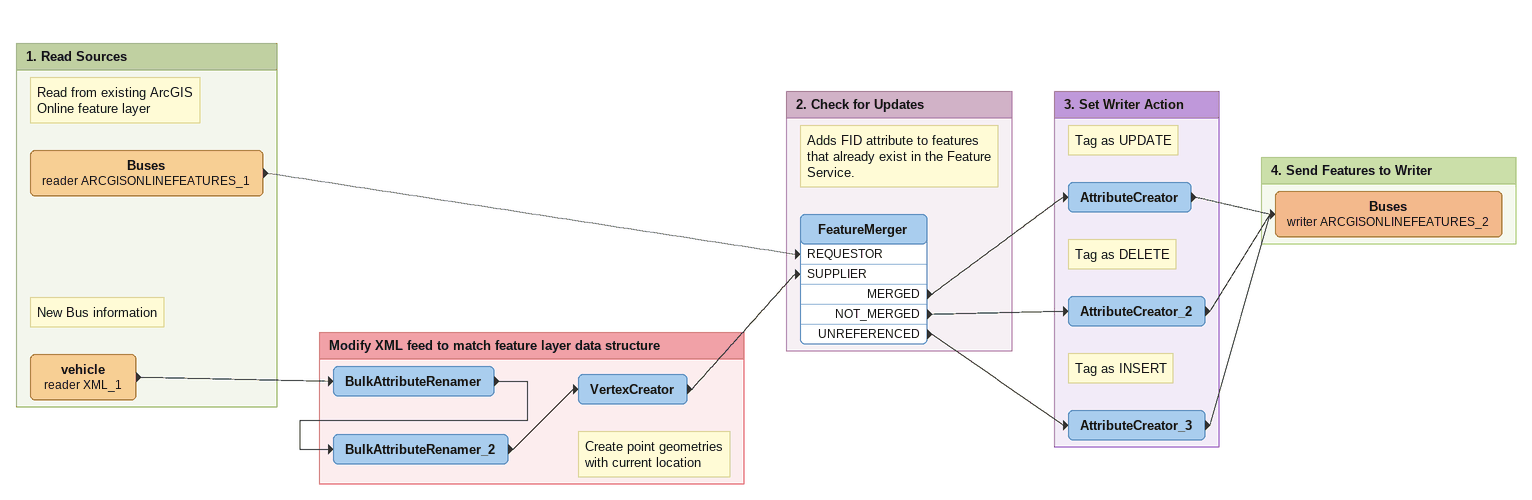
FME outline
Bookmark: 1. Read Sources
Note: Read from existing ArcGIS / Online feature layer
Buses (reader ARCGISONLINEFEATURES_1)
    -> FeatureMerger [REQUESTOR]
Note: New Bus information
vehicle (reader XML_1)
    -> BulkAttributeRenamer

Bookmark: Modify XML feed to match feature layer data structure
BulkAttributeRenamer
    -> BulkAttributeRenamer_2
BulkAttributeRenamer_2
    -> VertexCreator
Note: Create point geometries / with current location
VertexCreator
    -> FeatureMerger [SUPPLIER]

Bookmark: 2. Check for Updates
Note: Adds FID attribute to features / that already exist in the Feature / Service.
FeatureMerger
    MERGED -> AttributeCreator
    NOT_MERGED -> AttributeCreator_2
    UNREFERENCED -> AttributeCreator_3

Bookmark: 3. Set Writer Action
Note: Tag as UPDATE
AttributeCreator
    -> Buses (writer ARCGISONLINEFEATURES_2)
Note: Tag as DELETE
AttributeCreator_2
    -> Buses (writer ARCGISONLINEFEATURES_2)
Note: Tag as INSERT
AttributeCreator_3
    -> Buses (writer ARCGISONLINEFEATURES_2)

Bookmark: 4. Send Features to Writer
Buses (writer ARCGISONLINEFEATURES_2)
